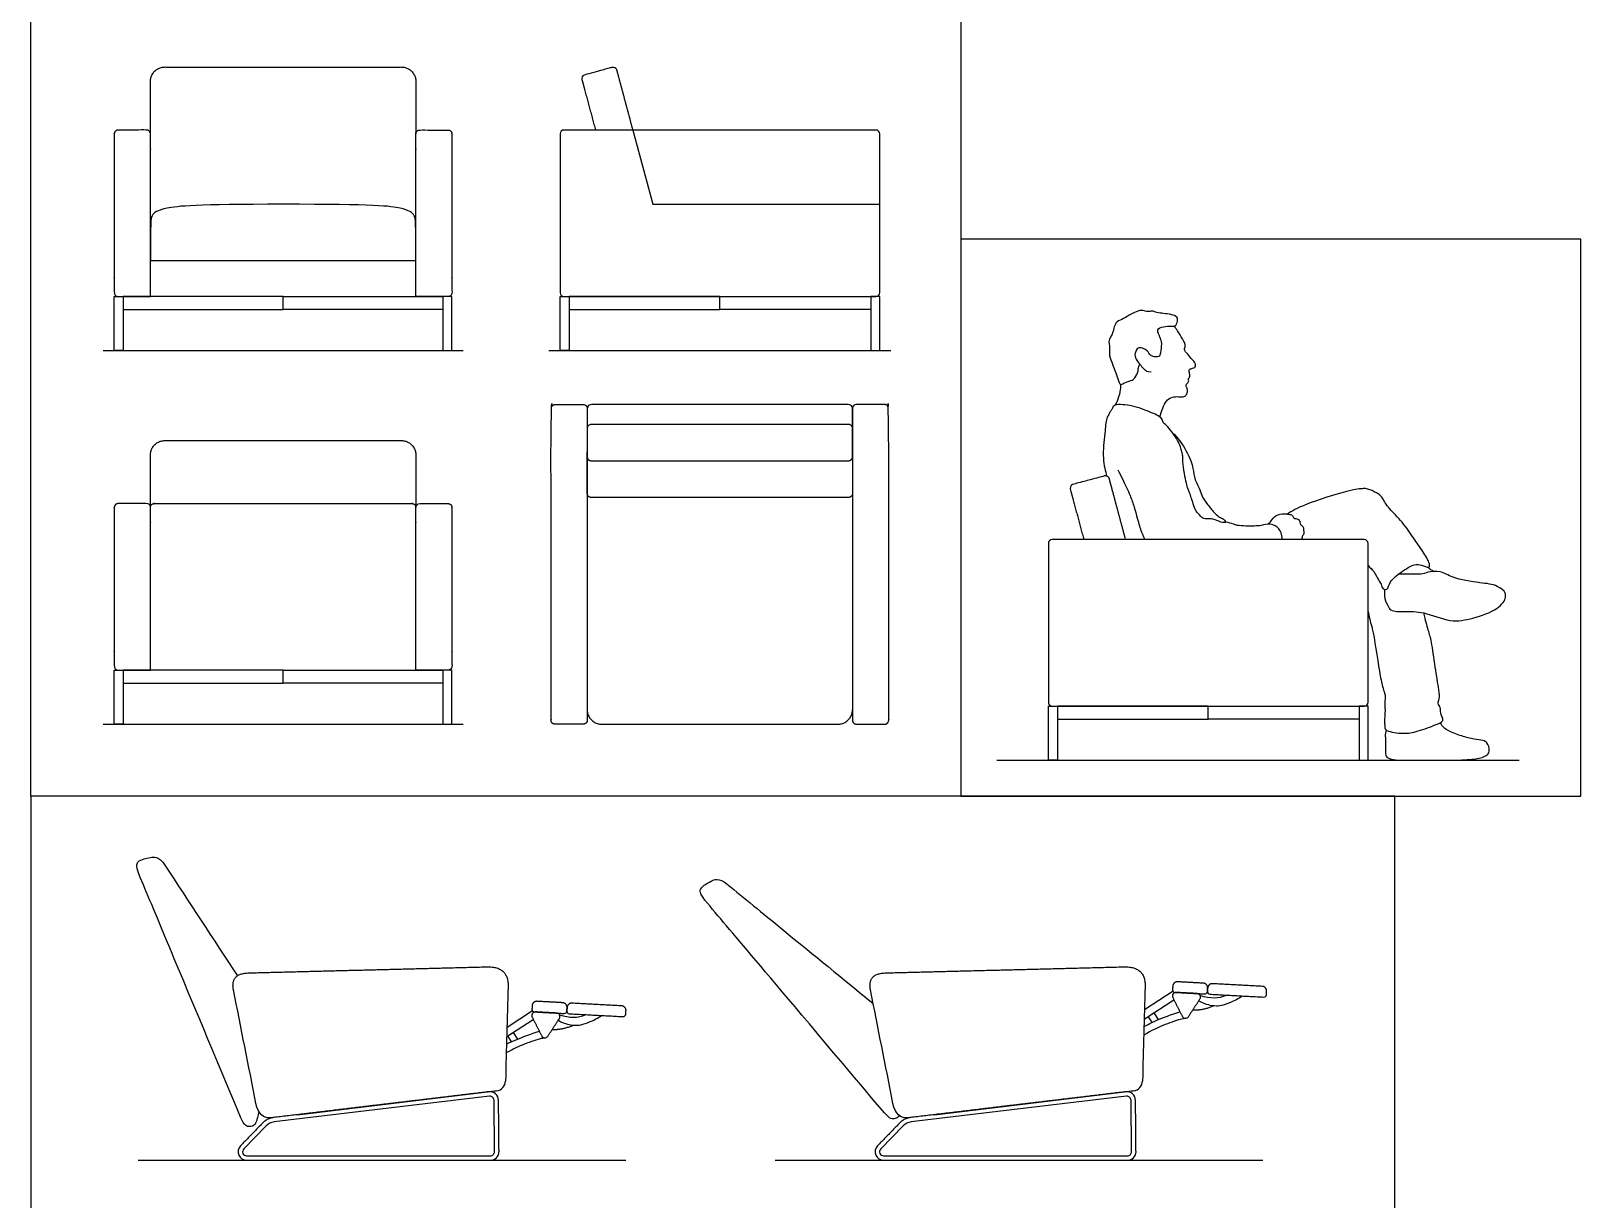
# Model space of a CAD drawing. Header units: millimetres. Extents: x 0 to 36.1, y -0.4 to 14.5.
# Drawn here: x 9.189 to 13.561, y 3.684 to 6.98 of the extents above; entities that cross this region are included whole.
import ezdxf

# ---------------------------------------------------------------- set-up
doc = ezdxf.new("R2010")
doc.units = ezdxf.units.MM
for name, color, linetype, true_color in [('AG-DETAIL-DIAGRAM', 7, 'Continuous', 0xccff66), ('AG-DIAGRAM', 7, 'Continuous', 0xfecc66), ('AG-FURNITURE', 7, 'Continuous', 0x66ccff), ('AG-PEOPLE', 7, 'Continuous', 0xfc6666), ('X-VPRT', 6, 'Continuous', 0xff00ff)]:
    doc.layers.add(name, color=color, linetype=linetype, true_color=true_color)

msp = doc.modelspace()

# ---------------------------------------------------------------- linework, layer by layer
at = {"layer": 'AG-DETAIL-DIAGRAM'}
msp.add_lwpolyline([(10.8865, 6.7003), (10.9427, 6.4907), (11.5825, 6.4907)], dxfattribs=at)
at = {"layer": 'AG-DIAGRAM'}
for p, q in [((10.649, 6.078), (11.6142, 6.078)), ((11.9127, 4.9223), (13.3859, 4.9223)), ((9.4908, 3.7933), (10.8663, 3.7933)), ((11.2876, 3.7933), (12.6632, 3.7933))]:
    msp.add_line(p, q, dxfattribs=at)
for points in [[(9.3917, 6.078), (10.4077, 6.078)], [(9.3917, 5.0239), (10.4077, 5.0239)]]:
    msp.add_lwpolyline(points, dxfattribs=at)
at = {"layer": 'AG-FURNITURE'}
for p, q in [((12.3287, 4.1917), (12.4123, 4.2461)), ((12.4099, 4.2701), (12.3294, 4.2177)), ((10.482, 3.974), (9.8748, 3.9014)), ((10.496, 3.8174), (10.4946, 3.9628)), ((12.2788, 3.974), (11.6716, 3.9014)), ((12.2928, 3.8174), (12.2915, 3.9628)), ((9.8516, 3.8902), (9.7886, 3.8252)), ((11.6484, 3.8902), (11.5854, 3.8252)), ((9.7967, 3.806), (10.4846, 3.806)), ((11.5935, 3.806), (12.2815, 3.806))]:
    msp.add_line(p, q, dxfattribs=at)
for points in [[(9.4235, 6.078), (9.4235, 6.2304), (9.4489, 6.2304), (9.4489, 6.078)], [(9.4489, 6.2304), (9.4489, 6.1937), (9.8997, 6.1937), (9.8997, 6.2304)], [(10.3506, 6.2304), (10.3506, 6.1937), (9.8997, 6.1937), (9.8997, 6.2304)], [(10.376, 6.078), (10.376, 6.2304), (10.3506, 6.2304), (10.3506, 6.078)], [(10.6808, 6.078), (10.6808, 6.2304), (10.7062, 6.2304), (10.7062, 6.078)], [(10.7062, 6.2304), (10.7062, 6.1937), (11.1316, 6.1937), (11.1316, 6.2304)], [(11.5571, 6.2304), (11.5571, 6.1937), (11.1316, 6.1937), (11.1316, 6.2304)], [(11.5825, 6.078), (11.5825, 6.2304), (11.5571, 6.2304), (11.5571, 6.078)], [(9.4235, 5.0239), (9.4235, 5.1763), (9.4489, 5.1763), (9.4489, 5.0239)], [(9.4489, 5.1763), (9.4489, 5.1396), (9.8997, 5.1396), (9.8997, 5.1763)], [(10.3506, 5.1763), (10.3506, 5.1396), (9.8997, 5.1396), (9.8997, 5.1763)], [(10.376, 5.0239), (10.376, 5.1763), (10.3506, 5.1763), (10.3506, 5.0239)], [(12.0582, 4.9223), (12.0582, 5.0747), (12.0836, 5.0747), (12.0836, 4.9223)], [(12.0836, 5.0747), (12.0836, 5.038), (12.5091, 5.038), (12.5091, 5.0747)], [(12.9345, 5.0747), (12.9345, 5.038), (12.5091, 5.038), (12.5091, 5.0747)], [(12.9599, 4.9223), (12.9599, 5.0747), (12.9345, 5.0747), (12.9345, 4.9223)]]:
    msp.add_lwpolyline(points, close=True, dxfattribs=at)
for points in [[(10.6029, 4.215), (10.5312, 4.1683)], [(12.3509, 4.1826), (12.3401, 4.1992), (12.3555, 4.2092), (12.3679, 4.1901)], [(10.5305, 4.1423), (10.6054, 4.191)], [(10.5438, 4.1277), (10.5332, 4.1441), (10.5485, 4.1541), (10.561, 4.135)], [(9.9406, 3.922), (10.5071, 3.9898)], [(11.7374, 3.922), (12.3039, 3.9898)]]:
    msp.add_lwpolyline(points, dxfattribs=at)
for centre, radius, start, end in [((10.6917, 6.6894), 0.0109, 90, 180), ((11.5716, 6.6894), 0.0109, 0, 90), ((10.6917, 6.2413), 0.0109, 180, 270), ((11.5716, 6.2413), 0.0109, 270, 0), ((12.0691, 5.5337), 0.0109, 90, 180), ((12.9491, 5.5337), 0.0109, 0, 90), ((12.0691, 5.0856), 0.0109, 180, 270), ((12.9491, 5.0856), 0.0109, 270, 0), ((12.4179, 4.257), 0.00992, 86.9491, 206.9491), ((12.4157, 4.2742), 0.00714, 176.9491, 266.9491), ((12.4775, 4.2539), 0.00992, 326.9491, 86.9491), ((12.5, 4.2697), 0.00714, 266.9491, 356.9491), ((12.5142, 4.269), 0.00714, 176.9491, 266.9491), ((12.6662, 4.2609), 0.00714, 266.9491, 356.9491), ((10.611, 4.2019), 0.00992, 86.9491, 206.9491), ((10.6087, 4.2191), 0.00714, 176.9491, 266.9491), ((10.6706, 4.1988), 0.00992, 326.9491, 86.9491), ((10.693, 4.2147), 0.00714, 266.9491, 356.9491), ((10.7072, 4.2139), 0.00714, 176.9491, 266.9491), ((10.8592, 4.2058), 0.00714, 266.9491, 356.9491), ((12.445, 4.2038), 0.00992, 206.9491, 326.9491), ((10.638, 4.1487), 0.00992, 206.9491, 326.9491), ((10.4833, 3.9627), 0.024, 0.5248, 96.8226), ((10.4982, 4.0177), 0.0288, 276.8226, 358.4241), ((12.2801, 3.9627), 0.024, 0.5248, 96.8226), ((12.295, 4.0177), 0.0288, 276.8226, 358.4241), ((10.4833, 3.9627), 0.0113, 0.5248, 96.8226), ((12.2801, 3.9627), 0.0113, 0.5248, 96.8226), ((9.7967, 3.8173), 0.024, 135.9028, 270), ((9.7967, 3.8173), 0.0113, 135.9028, 270), ((10.4846, 3.8173), 0.024, 270, 0.5248), ((10.4846, 3.8173), 0.0113, 270, 0.5248), ((11.5935, 3.8173), 0.024, 135.9028, 270), ((11.5935, 3.8173), 0.0113, 135.9028, 270), ((12.2815, 3.8173), 0.024, 270, 0.5248), ((12.2815, 3.8173), 0.0113, 270, 0.5248)]:
    msp.add_arc(centre, radius, start, end, dxfattribs=at)
for points, weights, knots in [([(9.5255, 6.6894), (9.5255, 6.7635), (9.5255, 6.8376), (9.5255, 6.8781), (9.566, 6.8781), (9.7138, 6.8781), (9.8997, 6.8781), (10.0856, 6.8781), (10.2334, 6.8781), (10.2739, 6.8781), (10.2739, 6.8376), (10.2739, 6.7635), (10.2739, 6.6894)], [1, 1, 1, 0.707106781187, 1, 1, 1, 1, 1, 0.707106781187, 1, 1, 1], [-1.971836, -1.971836, -1.971836, -1.485655, -1.485655, -1.276895, -1.276895, -0.057042, -0.057042, 1.162812, 1.162812, 1.371572, 1.371572, 1.857753, 1.857753, 1.857753]), ([(10.8865, 6.7003), (10.8639, 6.7848), (10.8413, 6.8692), (10.8384, 6.8797), (10.8279, 6.8769), (10.8137, 6.8731), (10.7502, 6.8561), (10.7397, 6.8533), (10.7425, 6.8428), (10.7614, 6.7723), (10.7807, 6.7003)], [1, 1, 1, 0.707106781186, 1, 1, 1, 0.707106781186, 1, 1, 1], [1.124661, 1.124661, 1.124661, 1.69842, 1.69842, 1.754574, 1.754574, 1.851156, 1.851156, 1.90731, 1.90731, 2.401302, 2.401302, 2.401302]), ([(9.5255, 6.2304), (9.4545, 6.2304), (9.4344, 6.2304), (9.4235, 6.2304), (9.4235, 6.2413), (9.4235, 6.4653), (9.4235, 6.6894), (9.4235, 6.7003), (9.4344, 6.7003), (9.4491, 6.7003), (9.5146, 6.7003), (9.5255, 6.7003), (9.5255, 6.6894), (9.5255, 6.4671), (9.5255, 6.2304)], [1, 1, 1, 0.707106781186, 1, 1, 1, 0.707106781186, 1, 1, 1, 0.707106781186, 1, 1, 1], [0, 0, 0, 0.13233, 0.13233, 0.188485, 0.188485, 1.658654, 1.658654, 1.714808, 1.714808, 1.811389, 1.811389, 1.867543, 1.867543, 3.372326, 3.372326, 3.372326]), ([(10.2739, 6.2304), (10.3449, 6.2304), (10.3651, 6.2304), (10.376, 6.2304), (10.376, 6.2413), (10.376, 6.4653), (10.376, 6.6894), (10.376, 6.7003), (10.3651, 6.7003), (10.3504, 6.7003), (10.2848, 6.7003), (10.2739, 6.7003), (10.2739, 6.6894), (10.2739, 6.4671), (10.2739, 6.2304)], [1, 1, 1, 0.707106781186, 1, 1, 1, 0.707106781186, 1, 1, 1, 0.707106781186, 1, 1, 1], [0, 0, 0, 0.13233, 0.13233, 0.188485, 0.188485, 1.658654, 1.658654, 1.714808, 1.714808, 1.811389, 1.811389, 1.867543, 1.867543, 3.372326, 3.372326, 3.372326]), ([(10.7574, 5.9147), (10.7574, 5.9256), (10.7465, 5.9256), (10.6839, 5.9256), (10.6663, 5.9256), (10.6554, 5.9256), (10.6554, 5.9147), (10.6554, 5.2588), (10.6554, 5.0348), (10.6554, 5.0239), (10.6663, 5.0239), (10.681, 5.0239), (10.7465, 5.0239), (10.7574, 5.0239), (10.7574, 5.0348), (10.7574, 5.2519), (10.7574, 5.9147)], [1, 0.707106781195, 1, 1, 1, 0.707106781186, 1, 1, 1, 0.707106781186, 1, 1, 1, 0.707106781186, 1, 1, 1], [0, 0, 0, 0.056154, 0.056154, 0.172097, 0.172097, 0.228251, 0.228251, 1.69842, 1.69842, 1.754574, 1.754574, 1.851156, 1.851156, 1.90731, 1.90731, 3.377438, 3.377438, 3.377438]), ([(11.5058, 5.8585), (11.5058, 5.8775), (11.5058, 5.9147), (11.5058, 5.9256), (11.4949, 5.9256), (11.3017, 5.9256), (11.1316, 5.9256), (10.9615, 5.9256), (10.7683, 5.9256), (10.7574, 5.9256), (10.7574, 5.9147), (10.7574, 5.8775), (10.7575, 5.8585)], [0.95374418418, 1, 1, 0.707106781195, 1, 1, 1, 1, 1, 0.707106781195, 1, 1, 0.95374418418], [-3.554389, -3.554389, -3.554389, -3.437589, -3.437589, -3.38102, -3.38102, -2.892536, -2.892536, -2.404051, -2.404051, -2.347482, -2.347482, -2.230683, -2.230683, -2.230683]), ([(11.5058, 5.9147), (11.5058, 5.9256), (11.5167, 5.9256), (11.5793, 5.9256), (11.597, 5.9256), (11.6079, 5.9256), (11.6079, 5.9147), (11.6079, 5.2588), (11.6079, 5.0348), (11.6079, 5.0239), (11.597, 5.0239), (11.5823, 5.0239), (11.5167, 5.0239), (11.5058, 5.0239), (11.5058, 5.0348), (11.5058, 5.2519), (11.5058, 5.9147)], [1, 0.707106781195, 1, 1, 1, 0.707106781186, 1, 1, 1, 0.707106781186, 1, 1, 1, 0.707106781186, 1, 1, 1], [0, 0, 0, 0.056154, 0.056154, 0.172097, 0.172097, 0.228251, 0.228251, 1.69842, 1.69842, 1.754574, 1.754574, 1.851156, 1.851156, 1.90731, 1.90731, 3.377438, 3.377438, 3.377438]), ([(11.1316, 5.7672), (10.8388, 5.7672), (10.7683, 5.7672), (10.7574, 5.7672), (10.7574, 5.7781), (10.7574, 5.7928), (10.7574, 5.8585), (10.7574, 5.8694), (10.7683, 5.8694), (10.8293, 5.8694), (11.1316, 5.8694), (11.4594, 5.8694), (11.4949, 5.8694), (11.5058, 5.8694), (11.5058, 5.8585), (11.5058, 5.7928), (11.5058, 5.7781), (11.5058, 5.7672), (11.4949, 5.7672), (11.4498, 5.7672), (11.1316, 5.7672)], [1, 1, 1, 0.707106781186, 1, 1, 1, 0.707106781186, 1, 1, 1, 1, 1, 0.707106781186, 1, 1, 1, 0.707106781186, 1, 1, 1], [-1.235469, -1.235469, -1.235469, -0.772517, -0.772517, -0.716363, -0.716363, -0.619782, -0.619782, -0.563628, -0.563628, -0.150765, -0.150765, 0.262097, 0.262097, 0.318251, 0.318251, 0.414833, 0.414833, 0.470987, 0.470987, 0.933938, 0.933938, 0.933938]), ([(9.5255, 5.6353), (9.5255, 5.7094), (9.5255, 5.7835), (9.5255, 5.824), (9.566, 5.824), (9.7138, 5.824), (9.8997, 5.824), (10.0856, 5.824), (10.2334, 5.824), (10.2739, 5.824), (10.2739, 5.7835), (10.2739, 5.7094), (10.2739, 5.6353)], [1, 1, 1, 0.707106781187, 1, 1, 1, 1, 1, 0.707106781187, 1, 1, 1], [-1.971836, -1.971836, -1.971836, -1.485655, -1.485655, -1.276895, -1.276895, -0.057042, -0.057042, 1.162812, 1.162812, 1.371572, 1.371572, 1.857753, 1.857753, 1.857753]), ([(11.5058, 5.7923), (11.5058, 5.6893), (11.5058, 5.6746), (11.5058, 5.6637), (11.4949, 5.6637), (11.4498, 5.6637), (11.1316, 5.6637), (10.8388, 5.6637), (10.7683, 5.6637), (10.7574, 5.6637), (10.7574, 5.6746), (10.7574, 5.6893), (10.7574, 5.7923)], [1, 1, 1, 0.707106781186, 1, 1, 1, 1, 1, 0.707106781186, 1, 1, 1], [-1.851156, -1.851156, -1.851156, -1.754574, -1.754574, -1.69842, -1.69842, -1.235469, -1.235469, -0.772517, -0.772517, -0.716363, -0.716363, -0.619782, -0.619782, -0.619782]), ([(12.2754, 5.5476), (12.2528, 5.6321), (12.2301, 5.7166), (12.2273, 5.7271), (12.2168, 5.7243), (12.2026, 5.7205), (12.1277, 5.7004), (12.1172, 5.6976), (12.12, 5.6871), (12.1389, 5.6166), (12.1582, 5.5446)], [1, 1, 1, 0.707106781186, 1, 1, 1, 0.707106781186, 1, 1, 1], [1.124661, 1.124661, 1.124661, 1.69842, 1.69842, 1.754574, 1.754574, 1.851156, 1.851156, 1.90731, 1.90731, 2.401302, 2.401302, 2.401302]), ([(9.5255, 5.1763), (9.4545, 5.1763), (9.4344, 5.1763), (9.4235, 5.1763), (9.4235, 5.1872), (9.4235, 5.4112), (9.4235, 5.6353), (9.4235, 5.6462), (9.4344, 5.6462), (9.4491, 5.6462), (9.5146, 5.6462), (9.5255, 5.6462), (9.5255, 5.6353), (9.5255, 5.413), (9.5255, 5.1763)], [1, 1, 1, 0.707106781186, 1, 1, 1, 0.707106781186, 1, 1, 1, 0.707106781186, 1, 1, 1], [0, 0, 0, 0.13233, 0.13233, 0.188485, 0.188485, 1.658654, 1.658654, 1.714808, 1.714808, 1.811389, 1.811389, 1.867543, 1.867543, 3.372326, 3.372326, 3.372326]), ([(10.2739, 5.1763), (10.3449, 5.1763), (10.3651, 5.1763), (10.376, 5.1763), (10.376, 5.1872), (10.376, 5.4112), (10.376, 5.6353), (10.376, 5.6462), (10.3651, 5.6462), (10.3504, 5.6462), (10.2848, 5.6462), (10.2739, 5.6462), (10.2739, 5.6353), (10.2739, 5.413), (10.2739, 5.1763)], [1, 1, 1, 0.707106781186, 1, 1, 1, 0.707106781186, 1, 1, 1, 0.707106781186, 1, 1, 1], [0, 0, 0, 0.13233, 0.13233, 0.188485, 0.188485, 1.658654, 1.658654, 1.714808, 1.714808, 1.811389, 1.811389, 1.867543, 1.867543, 3.372326, 3.372326, 3.372326]), ([(10.7574, 5.0644), (10.7574, 5.0239), (10.7979, 5.0239), (10.9457, 5.0239), (11.1316, 5.0239), (11.3175, 5.0239), (11.4653, 5.0239), (11.5058, 5.0239), (11.5058, 5.0644)], [1, 0.707106781187, 1, 1, 1, 1, 1, 0.707106781187, 1], [-1.485655, -1.485655, -1.485655, -1.276895, -1.276895, -0.057042, -0.057042, 1.162812, 1.162812, 1.371572, 1.371572, 1.371572])]:
    msp.add_rational_spline(points, weights, degree=2, knots=knots, dxfattribs=at)
for points, degree in [([(11.5716, 6.7003), (11.1316, 6.7003), (10.6917, 6.7003)], 2), ([(10.6808, 6.6894), (10.6808, 6.4653), (10.6808, 6.2413)], 2), ([(11.5825, 6.2413), (11.5825, 6.4653), (11.5825, 6.6894)], 2), ([(10.6917, 6.2304), (11.1316, 6.2304), (11.5716, 6.2304)], 2), ([(12.0582, 5.5337), (12.0582, 5.3096), (12.0582, 5.0856)], 2), ([(12.9491, 5.5446), (12.5091, 5.5446), (12.0691, 5.5446)], 2), ([(12.9599, 5.0856), (12.9599, 5.3096), (12.9599, 5.5337)], 2), ([(12.0691, 5.0747), (12.5091, 5.0747), (12.9491, 5.0747)], 2), ([(9.8032, 4.3221), (10.1389, 4.3306), (10.4747, 4.3391)], 2), ([(10.4747, 4.3391), (10.5359, 4.3407), (10.5343, 4.283)], 2), ([(11.6, 4.3221), (11.9358, 4.3306), (12.2715, 4.3391)], 2), ([(12.2715, 4.3391), (12.3327, 4.3407), (12.3312, 4.283)], 2), ([(9.7596, 4.2745), (9.7505, 4.3208), (9.8032, 4.3221)], 2), ([(11.5565, 4.2745), (11.5473, 4.3208), (11.6, 4.3221)], 2), ([(12.4954, 4.293), (12.459, 4.2949), (12.4227, 4.2969)], 2), ([(12.6616, 4.2841), (12.5914, 4.2879), (12.5212, 4.2916)], 2), ([(9.8231, 3.9539), (9.802, 4.0607), (9.7808, 4.1676), (9.7596, 4.2745)], 3), ([(10.5343, 4.283), (10.5319, 4.1943), (10.5294, 4.1056), (10.527, 4.017)], 3), ([(10.6884, 4.2379), (10.6521, 4.2398), (10.6157, 4.2418)], 2), ([(11.62, 3.9539), (11.5988, 4.0607), (11.5776, 4.1676), (11.5565, 4.2745)], 3), ([(12.3312, 4.283), (12.3287, 4.1943), (12.3263, 4.1056), (12.3238, 4.017)], 3), ([(12.4091, 4.2846), (12.4088, 4.2796), (12.4086, 4.2746)], 2), ([(12.4091, 4.2525), (12.4226, 4.2259), (12.4361, 4.1993)], 2), ([(12.4153, 4.2671), (12.4574, 4.2649), (12.4996, 4.2626)], 2), ([(12.4781, 4.2638), (12.4483, 4.2654), (12.4185, 4.2669)], 2), ([(12.4533, 4.1984), (12.4696, 4.2234), (12.4859, 4.2484)], 2), ([(12.4864, 4.2584), (12.5148, 4.25), (12.5375, 4.2496), (12.5612, 4.2593)], 3), ([(12.5076, 4.2794), (12.5074, 4.2744), (12.5071, 4.2694)], 2), ([(12.5071, 4.2694), (12.5074, 4.2744), (12.5076, 4.2794)], 2), ([(12.5138, 4.2619), (12.5898, 4.2578), (12.6658, 4.2538)], 2), ([(12.6733, 4.2605), (12.6736, 4.2655), (12.6738, 4.2705)], 2), ([(10.6021, 4.2295), (10.6018, 4.2245), (10.6016, 4.2195)], 2), ([(10.6021, 4.1974), (10.6156, 4.1708), (10.6292, 4.1442)], 2), ([(10.6083, 4.212), (10.6505, 4.2098), (10.6926, 4.2075)], 2), ([(10.6711, 4.2087), (10.6413, 4.2103), (10.6115, 4.2119)], 2), ([(10.6794, 4.2033), (10.7078, 4.1949), (10.7305, 4.1945), (10.7542, 4.2042)], 3), ([(10.7001, 4.2143), (10.7004, 4.2193), (10.7006, 4.2243)], 2), ([(10.7006, 4.2243), (10.7004, 4.2193), (10.7001, 4.2143)], 2), ([(10.7069, 4.2068), (10.7828, 4.2027), (10.8588, 4.1987)], 2), ([(10.8546, 4.229), (10.7844, 4.2328), (10.7143, 4.2365)], 2), ([(10.8663, 4.2054), (10.8666, 4.2104), (10.8669, 4.2154)], 2), ([(12.4657, 4.2175), (12.4915, 4.2162), (12.5269, 4.2296)], 2), ([(10.6463, 4.1433), (10.6626, 4.1683), (10.6789, 4.1934)], 2), ([(10.6588, 4.1624), (10.6845, 4.1611), (10.7199, 4.1745)], 2), ([(10.5016, 3.9891), (10.2903, 3.9639), (10.079, 3.9386), (9.8677, 3.9133)], 3), ([(10.4804, 3.9866), (10.1769, 3.9503), (9.8733, 3.914)], 2), ([(12.2985, 3.9891), (12.0872, 3.9639), (11.8759, 3.9386), (11.6646, 3.9133)], 3), ([(12.2773, 3.9866), (11.9737, 3.9503), (11.6701, 3.914)], 2), ([(9.8677, 3.9133), (9.8439, 3.9105), (9.8291, 3.924), (9.8231, 3.9539)], 3), ([(10.5087, 3.8175), (10.508, 3.8902), (10.5073, 3.963)], 2), ([(11.6646, 3.9133), (11.6408, 3.9105), (11.6259, 3.924), (11.62, 3.9539)], 3), ([(12.3055, 3.8175), (12.3048, 3.8902), (12.3042, 3.963)], 2), ([(9.8424, 3.899), (9.8109, 3.8665), (9.7795, 3.834)], 2), ([(9.8733, 3.914), (9.8548, 3.9117), (9.8424, 3.899)], 2), ([(9.8748, 3.9014), (9.865, 3.9002), (9.8578, 3.8967), (9.8516, 3.8902)], 3), ([(11.6393, 3.899), (11.6078, 3.8665), (11.5763, 3.834)], 2), ([(11.6701, 3.914), (11.6516, 3.9117), (11.6393, 3.899)], 2), ([(11.6716, 3.9014), (11.6618, 3.9002), (11.6546, 3.8967), (11.6484, 3.8902)], 3), ([(9.7967, 3.7933), (10.1407, 3.7933), (10.4846, 3.7933)], 2), ([(11.5935, 3.7933), (11.9375, 3.7933), (12.2815, 3.7933)], 2)]:
    msp.add_open_spline(points, degree=degree, dxfattribs=at)
for points, degree, knots in [([(9.8997, 6.4907), (10.1612, 6.4907), (10.2463, 6.4808), (10.2739, 6.46), (10.2739, 6.4402), (10.2739, 6.332), (10.1746, 6.332), (10.0372, 6.332), (9.8997, 6.332), (9.7623, 6.332), (9.6375, 6.332), (9.5255, 6.332), (9.5255, 6.4402), (9.5255, 6.46), (9.5531, 6.4808), (9.651, 6.4907), (9.8997, 6.4907)], 3, [0, 0, 0, 0, 0.606753, 1.213507, 1.82026, 1.82026, 1.82026, 3.173015, 3.173015, 3.173015, 4.525769, 4.525769, 4.525769, 5.132522, 5.739276, 6.346029, 6.346029, 6.346029, 6.346029]), ([(9.5255, 5.6353), (9.5255, 5.6462), (9.5367, 5.6462), (9.8997, 5.6462), (10.2628, 5.6462), (10.2739, 5.6462), (10.2739, 5.6353)], 2, [0, 0, 0, 0.072412, 0.072412, 2.621261, 2.621261, 2.693673, 2.693673, 2.693673]), ([(9.7807, 3.9127), (9.5901, 4.3684), (9.5434, 4.48), (9.4968, 4.5915), (9.4843, 4.6215), (9.487, 4.6372), (9.5101, 4.6447), (9.5204, 4.6468), (9.5487, 4.6526), (9.5664, 4.6256), (9.6345, 4.5217), (9.7027, 4.4177), (9.7708, 4.3138)], 3, [0, 0, 0, 0, 1.153818, 1.153818, 1.153818, 1.270598, 1.387378, 1.504157, 1.620937, 1.620937, 1.620937, 2.844176, 2.844176, 2.844176, 2.844176]), ([(11.6378, 3.9195), (11.6354, 3.9153), (11.6268, 3.9091), (11.6113, 3.9089), (11.5959, 3.9271), (11.2526, 4.3339), (11.1746, 4.4263), (11.0966, 4.5187), (11.0756, 4.5435), (11.0735, 4.5593), (11.0933, 4.5734), (11.1025, 4.5785), (11.1278, 4.5925), (11.1527, 4.5721), (11.2489, 4.4934), (11.3451, 4.4147), (11.5642, 4.2355)], 3, [-0.195474, -0.195474, -0.195474, -0.195474, -0.102608, 0, 0, 0, 1.153818, 1.153818, 1.153818, 1.270598, 1.387378, 1.504157, 1.620937, 1.620937, 1.620937, 2.844176, 2.844176, 2.844176, 2.844176]), ([(12.4825, 4.2433), (12.5034, 4.2321), (12.5302, 4.2284), (12.5451, 4.23), (12.5698, 4.2374), (12.595, 4.2497), (12.6052, 4.257)], 3, [0, 0, 0, 0, 0.1113434, 0.2226868, 0.3340303, 0.4356036, 0.4356036, 0.4356036, 0.4356036]), ([(10.6755, 4.1882), (10.6964, 4.177), (10.7233, 4.1733), (10.7381, 4.1749), (10.7628, 4.1823), (10.788, 4.1946), (10.7982, 4.2019)], 3, [0, 0, 0, 0, 0.1113434, 0.2226868, 0.3340303, 0.4356036, 0.4356036, 0.4356036, 0.4356036]), ([(12.328, 4.1698), (12.3459, 4.1806), (12.3629, 4.1885), (12.4061, 4.2053), (12.4295, 4.2124)], 3, [0, 0, 0, 0, 0.3321319, 0.8101301, 0.8101301, 0.8101301, 0.8101301]), ([(10.5299, 4.1212), (10.5389, 4.1255), (10.5559, 4.1334), (10.5992, 4.1502), (10.6225, 4.1573)], 3, [0, 0, 0, 0, 0.3321319, 0.8101301, 0.8101301, 0.8101301, 0.8101301]), ([(12.4441, 4.1939), (12.4406, 4.1927), (12.4237, 4.1897), (12.3787, 4.1737), (12.3506, 4.1598), (12.3274, 4.1465)], 3, [1.4817116, 1.4817116, 1.4817116, 1.4817116, 1.6221816, 2.0316619, 2.4370709, 2.4370709, 2.4370709, 2.4370709]), ([(10.6371, 4.1388), (10.6336, 4.1377), (10.6168, 4.1347), (10.5718, 4.1186), (10.5437, 4.1047), (10.5292, 4.0964)], 3, [1.4817116, 1.4817116, 1.4817116, 1.4817116, 1.6221816, 2.0316619, 2.4370709, 2.4370709, 2.4370709, 2.4370709]), ([(9.831, 3.9311), (9.8252, 3.904), (9.8209, 3.8919), (9.8055, 3.886), (9.7899, 3.8907), (9.7807, 3.9127)], 3, [-0.3078234, -0.3078234, -0.3078234, -0.3078234, -0.2052156, -0.1026078, 0, 0, 0, 0])]:
    msp.add_open_spline(points, degree=degree, knots=knots, dxfattribs=at)
for points, weights in [([(12.4227, 4.2969), (12.4098, 4.2976), (12.4091, 4.2846)], [1, 0.707106781187, 1]), ([(12.5076, 4.2794), (12.5083, 4.2923), (12.4954, 4.293)], [1, 0.707106781187, 1]), ([(12.5212, 4.2916), (12.5083, 4.2923), (12.5076, 4.2794)], [1, 0.707106781186, 1]), ([(10.6157, 4.2418), (10.6028, 4.2425), (10.6021, 4.2295)], [1, 0.707106781187, 1]), ([(12.6738, 4.2705), (12.6745, 4.2835), (12.6616, 4.2841)], [1, 0.707106781187, 1]), ([(10.7006, 4.2243), (10.7013, 4.2372), (10.6884, 4.2379)], [1, 0.707106781187, 1]), ([(10.7143, 4.2365), (10.7013, 4.2372), (10.7006, 4.2243)], [1, 0.707106781186, 1]), ([(10.8669, 4.2154), (10.8676, 4.2284), (10.8546, 4.229)], [1, 0.707106781187, 1])]:
    msp.add_rational_spline(points, weights, degree=2, dxfattribs=at)
at = {"layer": 'AG-PEOPLE'}
for points, knots in [([(12.3438, 6.0677), (12.3465, 6.0652), (12.353, 6.061), (12.3654, 6.0607), (12.374, 6.0634), (12.3752, 6.0733), (12.3792, 6.096), (12.3767, 6.1056), (12.3722, 6.12), (12.3654, 6.1322), (12.3684, 6.1412), (12.3885, 6.1481), (12.4097, 6.1458), (12.42, 6.1481), (12.4233, 6.1651), (12.4221, 6.1736), (12.403, 6.1819), (12.3647, 6.1832), (12.351, 6.1911), (12.3393, 6.1858), (12.3209, 6.1943), (12.3005, 6.1852), (12.2858, 6.1779), (12.2654, 6.1645), (12.2452, 6.1589), (12.2406, 6.123), (12.2262, 6.1083), (12.2329, 6.0853), (12.2284, 6.0669), (12.2374, 6.0447), (12.2543, 6.0006), (12.2605, 5.9791), (12.2711, 5.9867), (12.2916, 5.9932), (12.3028, 5.999), (12.3123, 6.02), (12.3109, 6.026), (12.314, 6.0354), (12.3161, 6.0395)], [0, 0, 0, 0, 0.185161, 0.379745, 0.53168, 0.700571, 0.965531, 1.143902, 1.357897, 1.561661, 1.713046, 1.961913, 2.221525, 2.385761, 2.605503, 2.757067, 2.998144, 3.346643, 3.55842, 3.741429, 3.981833, 4.235902, 4.465567, 4.736535, 4.977604, 5.295342, 5.540459, 5.796836, 6.031665, 6.301386, 6.693844, 6.924118, 7.091782, 7.350468, 7.553264, 7.806908, 7.948337, 8.155121, 8.155121, 8.155121, 8.155121]), ([(12.3729, 5.8908), (12.3748, 5.8992), (12.3801, 5.9149), (12.3908, 5.9366), (12.4034, 5.9461), (12.4218, 5.9492), (12.4384, 5.9459), (12.4467, 5.951), (12.4505, 5.9583), (12.4514, 5.9697), (12.446, 5.9766), (12.4473, 5.9837), (12.4554, 5.9899), (12.4536, 5.9952), (12.4524, 5.9986), (12.4558, 6.0009), (12.4583, 6.0062), (12.4558, 6.0157), (12.4545, 6.0255), (12.4614, 6.0268), (12.469, 6.0292), (12.4729, 6.0318), (12.4742, 6.038), (12.4707, 6.0462), (12.4611, 6.0556), (12.4491, 6.0708), (12.443, 6.0773), (12.441, 6.0834), (12.4448, 6.0888), (12.4435, 6.0984), (12.4364, 6.1116), (12.4227, 6.1339), (12.4169, 6.1426), (12.4138, 6.147)], [0, 0, 0, 0, 0.280748, 0.550075, 0.764107, 1.001531, 1.227434, 1.389534, 1.546123, 1.729893, 1.888095, 2.028448, 2.197595, 2.319385, 2.415871, 2.519862, 2.648287, 2.825148, 2.986815, 3.11927, 3.277444, 3.393243, 3.524328, 3.684065, 3.890501, 4.136343, 4.301979, 4.432193, 4.566532, 4.730831, 4.94801, 5.231184, 5.453729, 5.453729, 5.453729, 5.453729]), ([(12.3438, 6.0677), (12.3415, 6.0722), (12.3352, 6.0807), (12.3201, 6.0863), (12.3074, 6.085), (12.3002, 6.065), (12.3077, 6.0488), (12.3284, 6.0249), (12.3355, 6.0186), (12.3487, 6.0182)], [0, 0, 0, 0, 0.240226, 0.482157, 0.685671, 0.945226, 1.207032, 1.5524, 1.767972, 1.767972, 1.767972, 1.767972]), ([(12.2476, 5.9241), (12.2496, 5.928), (12.2533, 5.9358), (12.2625, 5.9624), (12.263, 5.9755), (12.2629, 5.9824)], [0, 0, 0, 0, 0.2007614, 0.4897763, 0.7406328, 0.7406328, 0.7406328, 0.7406328]), ([(12.7185, 5.5446), (12.716, 5.5612), (12.7117, 5.5763), (12.6842, 5.5926), (12.659, 5.5836), (12.6398, 5.5827), (12.6154, 5.5825), (12.5909, 5.5842), (12.581, 5.588), (12.5598, 5.5953), (12.5494, 5.5906), (12.5285, 5.6019), (12.5155, 5.6036), (12.4957, 5.6025), (12.4852, 5.6129), (12.4747, 5.625), (12.47, 5.635), (12.4638, 5.6553), (12.4609, 5.6655), (12.4522, 5.6879), (12.4471, 5.7039), (12.4423, 5.7314), (12.4366, 5.7636), (12.4378, 5.7797), (12.4347, 5.7937), (12.4256, 5.8252), (12.3931, 5.8666), (12.3811, 5.8742), (12.3802, 5.8899), (12.3407, 5.9064), (12.2927, 5.9249), (12.2411, 5.9275), (12.2391, 5.9132), (12.2327, 5.9063), (12.2285, 5.8971), (12.2206, 5.8855), (12.2179, 5.8409), (12.2093, 5.7803), (12.2192, 5.7363), (12.2226, 5.7242)], [6.962547, 6.962547, 6.962547, 6.962547, 7.23135, 7.52968, 7.811355, 8.056044, 8.336239, 8.608622, 8.798087, 9.052902, 9.239169, 9.500062, 9.711543, 9.950116, 10.162348, 10.382407, 10.573175, 10.824664, 11.016009, 11.283278, 11.51686, 11.813699, 12.136531, 12.355963, 12.557952, 12.882693, 13.289251, 13.489623, 13.682391, 14.03001, 14.459434, 14.832469, 15.011485, 15.18021, 15.353784, 15.553844, 15.917647, 16.387385, 16.744584, 16.744584, 16.744584, 16.744584]), ([(12.4078, 5.847), (12.425, 5.8318), (12.456, 5.7831), (12.4675, 5.7463), (12.4699, 5.7137), (12.4874, 5.6851), (12.4912, 5.6639), (12.5081, 5.643), (12.5164, 5.6323), (12.525, 5.6213), (12.5384, 5.6085), (12.5502, 5.6051), (12.5569, 5.5975), (12.5594, 5.5934)], [0.139536, 0.139536, 0.139536, 0.139536, 0.392934, 0.758539, 1.075692, 1.386978, 1.650744, 1.962979, 2.169765, 2.370398, 2.582605, 2.77661, 2.98652, 2.98652, 2.98652, 2.98652]), ([(12.2539, 5.7419), (12.2625, 5.7255), (12.2786, 5.6919), (12.2886, 5.6698), (12.3012, 5.6361), (12.3067, 5.6122), (12.3137, 5.5877), (12.3191, 5.5708), (12.3245, 5.5566), (12.3303, 5.5446)], [0, 0, 0, 0, 0.429186, 0.72033, 1.057866, 1.34963, 1.635227, 1.880506, 2.149837, 2.149837, 2.149837, 2.149837]), ([(12.9599, 5.4715), (12.966, 5.4658), (12.9791, 5.4533), (12.9885, 5.4305), (12.9973, 5.4197), (13.0007, 5.4043), (13.0164, 5.4014), (13.0206, 5.43), (13.0575, 5.455), (13.0979, 5.4839), (13.1352, 5.4597), (13.1328, 5.4841), (13.1108, 5.5168), (13.0848, 5.5546), (13.0535, 5.5989), (13.0175, 5.6341), (13.0065, 5.6514), (12.9997, 5.6654), (12.9845, 5.6771), (12.9592, 5.6883), (12.946, 5.6889), (12.9084, 5.6853), (12.7721, 5.6417), (12.7459, 5.6256), (12.7327, 5.6166)], [1.272195, 1.272195, 1.272195, 1.272195, 1.49184, 1.780502, 1.988099, 2.197852, 2.372811, 2.639089, 3.012955, 3.398049, 3.704325, 3.90555, 4.258938, 4.639341, 5.053826, 5.445751, 5.692037, 5.902174, 6.146332, 6.433226, 6.632093, 6.959791, 7.43194, 7.815967, 7.815967, 7.815967, 7.815967]), ([(12.6788, 5.5885), (12.6813, 5.5914), (12.6869, 5.5969), (12.6988, 5.6152), (12.7234, 5.6184), (12.7346, 5.616), (12.7481, 5.6147), (12.7488, 5.6031), (12.7639, 5.6051), (12.7687, 5.5938), (12.7685, 5.5858), (12.7779, 5.583), (12.7776, 5.5709), (12.7808, 5.5626), (12.7746, 5.5556), (12.7734, 5.5486), (12.7721, 5.5446)], [0, 0, 0, 0, 0.190657, 0.445032, 0.713763, 0.910396, 1.099838, 1.260996, 1.454107, 1.637221, 1.787501, 1.941525, 2.127563, 2.289231, 2.452055, 2.629525, 2.629525, 2.629525, 2.629525]), ([(13.1289, 5.4668), (13.131, 5.4648), (13.1353, 5.4611), (13.1423, 5.4567), (13.146, 5.4549)], [0, 0, 0, 0, 0.1633202, 0.3574728, 0.3574728, 0.3574728, 0.3574728]), ([(13.0076, 5.4036), (13.0063, 5.3972), (13.005, 5.379), (13.0114, 5.3646), (13.0209, 5.3488), (13.0245, 5.3464), (13.033, 5.3409), (13.0642, 5.3417), (13.1183, 5.3425), (13.1916, 5.3092), (13.2553, 5.3216), (13.3247, 5.3443), (13.3474, 5.3734), (13.3475, 5.3866), (13.3495, 5.3955), (13.323, 5.4178), (13.2756, 5.4224), (13.1983, 5.4339), (13.1666, 5.4573), (13.1269, 5.454), (13.1106, 5.4431), (13.0641, 5.4496), (13.0445, 5.446)], [3.249754, 3.249754, 3.249754, 3.249754, 3.418532, 3.725657, 3.868143, 3.868143, 3.868143, 4.206221, 4.621297, 5.1084, 5.555024, 6.031863, 6.375707, 6.381998, 6.563879, 6.862457, 7.255523, 7.742724, 8.091808, 8.417607, 8.670074, 9.102214, 9.102214, 9.102214, 9.102214]), ([(12.9599, 5.3414), (12.9634, 5.3284), (12.9653, 5.3135), (12.9751, 5.29), (12.9905, 5.1772), (12.9996, 5.1333), (13.0063, 5.112), (13.0098, 5.1003), (13.0055, 5.0863), (13.0097, 5.0634), (13.0048, 5.031), (13.0079, 5.0196), (13.0065, 5.0039), (13.0581, 4.9959), (13.0933, 5.0005), (13.144, 5.0195), (13.175, 5.0313), (13.1685, 5.0461), (13.1636, 5.0559), (13.1661, 5.0708), (13.1549, 5.0825), (13.1635, 5.0957), (13.1598, 5.1237), (13.1485, 5.1862), (13.1393, 5.2622), (13.1307, 5.2844), (13.122, 5.3177), (13.1172, 5.3376)], [6.336936, 6.336936, 6.336936, 6.336936, 6.620098, 6.909123, 7.632367, 8.030991, 8.281411, 8.473746, 8.680685, 8.958952, 9.282625, 9.477351, 9.663804, 10.04492, 10.43735, 10.861441, 11.159014, 11.352335, 11.541928, 11.755296, 11.965595, 12.167793, 12.458671, 12.913753, 13.417609, 13.877297, 14.322886, 14.322886, 14.322886, 14.322886]), ([(13.0109, 5.0081), (13.0075, 4.9974), (13.0103, 4.9758), (13.0084, 4.9433), (13.011, 4.9296), (13.035, 4.9211), (13.0984, 4.9226), (13.1899, 4.9215), (13.2522, 4.9236), (13.2847, 4.9295), (13.3049, 4.9422), (13.3, 4.9706), (13.2835, 4.9795), (13.2583, 4.9804), (13.2237, 4.9904), (13.1849, 5.0041), (13.1694, 5.0164), (13.1642, 5.0281)], [0, 0, 0, 0, 0.321364, 0.632487, 0.85852, 1.104717, 1.550288, 2.091391, 2.542181, 2.904964, 3.068447, 3.303906, 3.53613, 3.810876, 4.139068, 4.488258, 4.832061, 4.832061, 4.832061, 4.832061])]:
    msp.add_open_spline(points, degree=3, knots=knots, dxfattribs=at)
at = {"layer": 'X-VPRT'}
for points in [[(9.1885, 4.8207), (9.1885, 7.0813), (11.8111, 7.0813), (11.8111, 4.8207)], [(11.8111, 6.3923), (11.8111, 4.8207), (13.5607, 4.8207), (13.5607, 6.3923)], [(9.1885, 2.3178), (13.0353, 2.3178), (13.0353, 4.8207), (9.1885, 4.8207)]]:
    msp.add_lwpolyline(points, close=True, dxfattribs=at)

doc.saveas('drawing.dxf')
